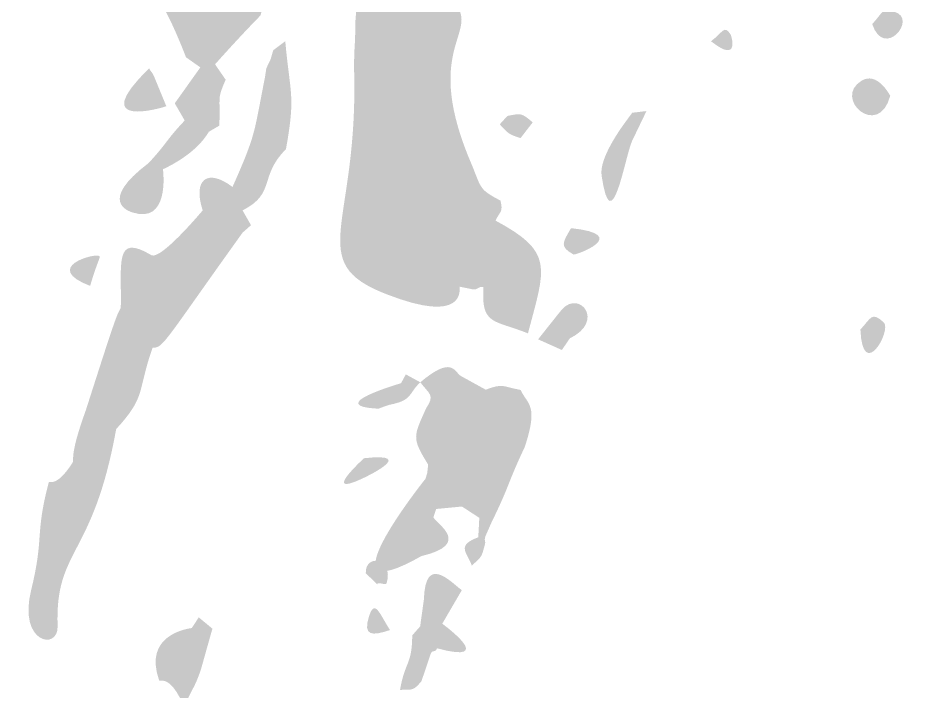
# Model space of a CAD drawing. Header units: millimetres. Extents: x 551 to 751, y 21 to 126.
# Drawn here: x 686.42 to 702.81, y 72.51 to 84.78 of the extents above; entities that cross this region are included whole.
import ezdxf

# ---------------------------------------------------------------- set-up
doc = ezdxf.new("R2010")
doc.units = ezdxf.units.MM

msp = doc.modelspace()

# ---------------------------------------------------------------- hatches: boundary and pattern name
at = {"true_color": 0x000000, "transparency": 33554687}
h = msp.add_hatch(color=18, dxfattribs=at)
edge = h.paths.add_edge_path(flags=0)
edge.add_spline(control_points=[(694.404, 86.82), (694.603, 86.143), (694.738, 86.097), (694.347, 85.516), (694.262, 85.388), (694.204, 85.265), (694.386, 85.041), (694.829, 84.495), (693.757, 84.233), (694.7, 82.078), (694.862, 81.672), (694.832, 81.658), (695.208, 81.459), (695.259, 81.246), (695.207, 81.277), (695.118, 81.095), (694.688, 80.614), (695.185, 80.454), (694.899, 79.887), (694.789, 79.897), (694.809, 79.833), (694.706, 79.843), (694.687, 79.845), (694.706, 79.843), (694.467, 79.891), (694.143, 80.147), (694.164, 80.199), (693.738, 80.134), (693.488, 80.096), (692.989, 81.015), (693.201, 81.363), (693.521, 81.89), (692.708, 81.96), (693.053, 82.461), (693.094, 82.521), (693.339, 83.461), (693.362, 83.549), (693.282, 83.612), (693.386, 83.651), (693.307, 83.713), (693.294, 83.724), (693.307, 83.713), (693.109, 83.799), (693.056, 83.889), (692.748, 84.706), (692.59, 83.943), (692.59, 83.943), (692.542, 83.858), (692.542, 83.858), (692.54, 84.286), (692.565, 84.261), (692.564, 84.701), (693.08, 84.633), (692.921, 84.913), (693.107, 85.51), (693.901, 85.513), (693.894, 85.594), (693.888, 85.661), (693.884, 85.714), (693.464, 85.883), (693.474, 86.017), (693.479, 86.092), (693.484, 86.084), (693.595, 86.442), (693.595, 86.442), (693.734, 86.507), (693.734, 86.507), (693.784, 86.538), (694.119, 86.742), (694.404, 86.82)], knot_values=[0, 0, 0, 0, 1, 1, 1, 2, 2, 2, 3, 3, 3, 4, 4, 4, 5, 5, 5, 6, 6, 6, 7, 7, 7, 8, 8, 8, 9, 9, 9, 10, 10, 10, 11, 11, 11, 12, 12, 12, 13, 13, 13, 14, 14, 14, 15, 15, 15, 16, 16, 16, 17, 17, 17, 18, 18, 18, 19, 19, 19, 20, 20, 20, 21, 21, 21, 22, 22, 22, 23, 23, 23, 23], degree=3, periodic=1)
h = msp.add_hatch(color=18, dxfattribs=at)
edge = h.paths.add_edge_path(flags=0)
edge.add_spline(control_points=[(692.818, 85.813), (692.818, 85.813), (693.107, 85.51), (693.107, 85.51), (692.921, 84.913), (693.08, 84.633), (692.564, 84.701), (692.564, 84.701), (692.638, 85.686), (692.638, 85.686), (692.638, 85.686), (692.818, 85.813), (692.818, 85.813)], knot_values=[0, 0, 0, 0, 1, 1, 1, 2, 2, 2, 3, 3, 3, 4, 4, 4, 4], degree=3, periodic=1)
h = msp.add_hatch(color=18, dxfattribs=at)
edge = h.paths.add_edge_path(flags=0)
edge.add_spline(control_points=[(690.175, 85.708), (690.175, 85.708), (690.356, 85.635), (690.356, 85.635), (690.356, 85.635), (690.61, 85.613), (690.61, 85.613), (690.828, 85.381), (690.806, 85.392), (690.897, 85.06), (690.897, 85.06), (690.838, 84.831), (690.838, 84.831), (690.446, 84.431), (690.074, 84.013), (690.009, 83.94), (690.009, 83.94), (689.741, 83.884), (689.741, 83.884), (689.741, 83.884), (689.48, 84.068), (689.48, 84.068), (689.094, 85.063), (688.972, 85.048), (689.034, 85.113), (689.494, 85.599), (689.624, 85.333), (690.175, 85.708)], knot_values=[0, 0, 0, 0, 1, 1, 1, 2, 2, 2, 3, 3, 3, 4, 4, 4, 5, 5, 5, 6, 6, 6, 7, 7, 7, 8, 8, 8, 9, 9, 9, 9], degree=3, periodic=1)
h = msp.add_hatch(color=18, dxfattribs=at)
edge = h.paths.add_edge_path(flags=0)
edge.add_spline(control_points=[(701.98, 84.673), (702.175, 84.876), (702.141, 84.969), (702.39, 84.895), (702.814, 84.77), (702.196, 84.018), (701.98, 84.673)], knot_values=[0, 0, 0, 0, 1, 1, 1, 2, 2, 2, 2], degree=3, periodic=1)
h = msp.add_hatch(color=18, dxfattribs=at)
edge = h.paths.add_edge_path(flags=0)
edge.add_spline(control_points=[(693.497, 83.87), (693.294, 84.187), (693.111, 84.274), (693.433, 84.431), (694.129, 84.768), (693.575, 84.094), (693.497, 83.87)], knot_values=[0, 0, 0, 0, 1, 1, 1, 2, 2, 2, 2], degree=3, periodic=1)
h = msp.add_hatch(color=18, dxfattribs=at)
edge = h.paths.add_edge_path(flags=0)
edge.add_spline(control_points=[(692.59, 83.943), (692.748, 84.706), (693.056, 83.889), (693.109, 83.799), (693.071, 83.819), (693.072, 83.792), (692.59, 83.943)], knot_values=[0, 0, 0, 0, 1, 1, 1, 2, 2, 2, 2], degree=3, periodic=1)
h = msp.add_hatch(color=18, dxfattribs=at)
edge = h.paths.add_edge_path(flags=0)
edge.add_spline(control_points=[(699.044, 84.36), (699.269, 84.532), (699.281, 84.66), (699.398, 84.488), (699.416, 84.462), (699.576, 83.94), (699.044, 84.36)], knot_values=[0, 0, 0, 0, 1, 1, 1, 2, 2, 2, 2], degree=3, periodic=1)
h = msp.add_hatch(color=18, dxfattribs=at)
edge = h.paths.add_edge_path(flags=0)
edge.add_spline(control_points=[(691.288, 84.36), (691.378, 83.368), (691.478, 83.387), (691.301, 82.397), (690.802, 81.895), (691.123, 81.593), (690.51, 81.28), (690.51, 81.28), (690.316, 81.298), (690.316, 81.298), (690.316, 81.298), (690.327, 81.707), (690.327, 81.707), (690.759, 82.679), (690.714, 82.671), (690.918, 83.704), (690.918, 83.704), (690.943, 83.868), (690.943, 83.868), (690.943, 83.868), (691.021, 84.032), (691.021, 84.032), (691.021, 84.032), (691.069, 84.196), (691.069, 84.196), (691.069, 84.196), (691.288, 84.36), (691.288, 84.36)], knot_values=[0, 0, 0, 0, 1, 1, 1, 2, 2, 2, 3, 3, 3, 4, 4, 4, 5, 5, 5, 6, 6, 6, 7, 7, 7, 8, 8, 8, 9, 9, 9, 9], degree=3, periodic=1)
h = msp.add_hatch(color=18, dxfattribs=at)
edge = h.paths.add_edge_path(flags=0)
edge.add_spline(control_points=[(692.542, 83.858), (692.542, 83.858), (692.59, 83.943), (692.59, 83.943), (693.072, 83.792), (693.071, 83.819), (693.109, 83.799), (693.307, 83.713), (693.294, 83.724), (693.307, 83.713), (693.386, 83.651), (693.282, 83.612), (693.362, 83.549), (693.339, 83.461), (693.094, 82.521), (693.053, 82.461), (692.708, 81.96), (693.521, 81.89), (693.201, 81.363), (692.989, 81.015), (693.488, 80.096), (693.738, 80.134), (694.164, 80.199), (694.143, 80.147), (694.467, 79.891), (694.458, 79.855), (694.589, 79.186), (693.127, 79.756), (691.615, 80.344), (692.628, 80.984), (692.542, 83.858)], knot_values=[0, 0, 0, 0, 1, 1, 1, 2, 2, 2, 3, 3, 3, 4, 4, 4, 5, 5, 5, 6, 6, 6, 7, 7, 7, 8, 8, 8, 9, 9, 9, 10, 10, 10, 10], degree=3, periodic=1)
h = msp.add_hatch(color=18, dxfattribs=at)
edge = h.paths.add_edge_path(flags=0)
edge.add_spline(control_points=[(688.809, 83.869), (688.843, 83.79), (688.856, 83.817), (688.896, 83.724), (688.915, 83.68), (688.913, 83.683), (689.121, 83.178), (689.069, 83.152), (687.642, 82.732), (688.809, 83.869)], knot_values=[0, 0, 0, 0, 1, 1, 1, 2, 2, 2, 3, 3, 3, 3], degree=3, periodic=1)
h = msp.add_hatch(color=18, dxfattribs=at)
edge = h.paths.add_edge_path(flags=0)
edge.add_spline(control_points=[(689.741, 83.884), (689.741, 83.884), (690.009, 83.94), (690.009, 83.94), (690.009, 83.94), (690.202, 83.66), (690.202, 83.66), (690.064, 83.342), (690.091, 83.361), (690.093, 83.03), (690.093, 83.03), (690.087, 82.824), (690.087, 82.824), (690.087, 82.824), (689.896, 82.712), (689.896, 82.712), (689.896, 82.712), (689.456, 82.917), (689.456, 82.917), (689.456, 82.917), (689.275, 83.23), (689.275, 83.23), (689.275, 83.23), (689.741, 83.884), (689.741, 83.884)], knot_values=[0, 0, 0, 0, 1, 1, 1, 2, 2, 2, 3, 3, 3, 4, 4, 4, 5, 5, 5, 6, 6, 6, 7, 7, 7, 8, 8, 8, 8], degree=3, periodic=1)
h = msp.add_hatch(color=18, dxfattribs=at)
edge = h.paths.add_edge_path(flags=0)
edge.add_spline(control_points=[(702.308, 83.366), (702.099, 82.57), (701.252, 83.319), (701.787, 83.642), (702.067, 83.81), (702.285, 83.409), (702.308, 83.366)], knot_values=[0, 0, 0, 0, 1, 1, 1, 2, 2, 2, 2], degree=3, periodic=1)
h = msp.add_hatch(color=18, dxfattribs=at)
edge = h.paths.add_edge_path(flags=0)
edge.add_spline(control_points=[(695.334, 83), (695.589, 83.051), (695.591, 83.056), (695.796, 82.883), (695.796, 82.883), (695.573, 82.596), (695.573, 82.596), (695.344, 82.673), (695.359, 82.674), (695.195, 82.847), (695.195, 82.847), (695.334, 83), (695.334, 83)], knot_values=[0, 0, 0, 0, 1, 1, 1, 2, 2, 2, 3, 3, 3, 4, 4, 4, 4], degree=3, periodic=1)
msp.add_hatch(color=18, dxfattribs=at).paths.add_polyline_path([(697.608, 83.058), (697.868, 83.089), (697.606, 82.545), (697.488, 82.894)], flags=0)
h = msp.add_hatch(color=18, dxfattribs=at)
edge = h.paths.add_edge_path(flags=0)
edge.add_spline(control_points=[(689.456, 82.917), (689.456, 82.917), (689.896, 82.712), (689.896, 82.712), (689.659, 82.305), (689.137, 82.066), (689.06, 82.03), (689.06, 82.03), (688.797, 82.141), (688.797, 82.141), (689.153, 82.525), (689.102, 82.543), (689.456, 82.917)], knot_values=[0, 0, 0, 0, 1, 1, 1, 2, 2, 2, 3, 3, 3, 4, 4, 4, 4], degree=3, periodic=1)
h = msp.add_hatch(color=18, dxfattribs=at)
edge = h.paths.add_edge_path(flags=0)
edge.add_spline(control_points=[(697.488, 82.894), (697.488, 82.894), (697.606, 82.545), (697.606, 82.545), (697.47, 82.236), (697.229, 80.69), (697.05, 81.918), (697.002, 82.242), (697.438, 82.826), (697.488, 82.894)], knot_values=[0, 0, 0, 0, 1, 1, 1, 2, 2, 2, 3, 3, 3, 3], degree=3, periodic=1)
h = msp.add_hatch(color=18, dxfattribs=at)
edge = h.paths.add_edge_path(flags=0)
edge.add_spline(control_points=[(688.797, 82.141), (688.797, 82.141), (689.06, 82.03), (689.06, 82.03), (689.069, 81.952), (689.173, 81.031), (688.505, 81.243), (688.437, 81.265), (687.873, 81.444), (688.797, 82.141)], knot_values=[0, 0, 0, 0, 1, 1, 1, 2, 2, 2, 3, 3, 3, 3], degree=3, periodic=1)
h = msp.add_hatch(color=18, dxfattribs=at)
edge = h.paths.add_edge_path(flags=0)
edge.add_spline(control_points=[(690.327, 81.707), (690.327, 81.707), (690.316, 81.298), (690.316, 81.298), (690.049, 81.18), (690.061, 81.175), (689.784, 81.281), (689.598, 81.842), (689.87, 82.055), (690.327, 81.707)], knot_values=[0, 0, 0, 0, 1, 1, 1, 2, 2, 2, 3, 3, 3, 3], degree=3, periodic=1)
h = msp.add_hatch(color=18, dxfattribs=at)
edge = h.paths.add_edge_path(flags=0)
edge.add_spline(control_points=[(694.233, 81.54), (694.532, 81.396), (694.734, 81.354), (694.477, 81.128), (694.449, 81.103), (693.856, 80.735), (694.233, 81.54)], knot_values=[0, 0, 0, 0, 1, 1, 1, 2, 2, 2, 2], degree=3, periodic=1)
h = msp.add_hatch(color=18, dxfattribs=at)
edge = h.paths.add_edge_path(flags=0)
edge.add_spline(control_points=[(689.784, 81.281), (690.061, 81.175), (690.049, 81.18), (690.316, 81.298), (690.316, 81.298), (690.51, 81.28), (690.51, 81.28), (690.51, 81.28), (690.664, 81.011), (690.664, 81.011), (690.664, 81.011), (690.51, 80.875), (690.51, 80.875), (689.057, 78.851), (689.075, 78.785), (688.87, 78.778), (688.761, 79.28), (688.652, 79.18), (688.292, 79.507), (688.31, 80.312), (688.167, 80.873), (688.848, 80.466), (689.011, 80.369), (689.72, 81.205), (689.784, 81.281)], knot_values=[0, 0, 0, 0, 1, 1, 1, 2, 2, 2, 3, 3, 3, 4, 4, 4, 5, 5, 5, 6, 6, 6, 7, 7, 7, 8, 8, 8, 8], degree=3, periodic=1)
h = msp.add_hatch(color=18, dxfattribs=at)
edge = h.paths.add_edge_path(flags=0)
edge.add_spline(control_points=[(695.118, 81.095), (696.187, 80.522), (696.029, 80.251), (695.709, 79.042), (695.091, 79.289), (694.85, 79.187), (694.899, 79.887), (695.185, 80.454), (694.688, 80.614), (695.118, 81.095)], knot_values=[0, 0, 0, 0, 1, 1, 1, 2, 2, 2, 3, 3, 3, 3], degree=3, periodic=1)
h = msp.add_hatch(color=18, dxfattribs=at)
edge = h.paths.add_edge_path(flags=0)
edge.add_spline(control_points=[(696.494, 80.957), (697.617, 80.84), (696.572, 80.459), (696.54, 80.477), (696.286, 80.62), (696.332, 80.681), (696.494, 80.957)], knot_values=[0, 0, 0, 0, 1, 1, 1, 2, 2, 2, 2], degree=3, periodic=1)
h = msp.add_hatch(color=18, dxfattribs=at)
edge = h.paths.add_edge_path(flags=0)
edge.add_spline(control_points=[(687.733, 79.906), (686.853, 80.243), (687.814, 80.506), (687.896, 80.451), (687.932, 80.426), (687.884, 80.412), (687.733, 79.906)], knot_values=[0, 0, 0, 0, 1, 1, 1, 2, 2, 2, 2], degree=3, periodic=1)
h = msp.add_hatch(color=18, dxfattribs=at)
edge = h.paths.add_edge_path(flags=0)
edge.add_spline(control_points=[(695.894, 78.933), (695.929, 78.977), (696.301, 79.448), (696.335, 79.485), (696.652, 79.829), (697.115, 79.262), (696.472, 78.951), (696.472, 78.951), (696.327, 78.739), (696.327, 78.739), (696.327, 78.739), (695.894, 78.933), (695.894, 78.933)], knot_values=[0, 0, 0, 0, 1, 1, 1, 2, 2, 2, 3, 3, 3, 4, 4, 4, 4], degree=3, periodic=1)
h = msp.add_hatch(color=18, dxfattribs=at)
edge = h.paths.add_edge_path(flags=0)
edge.add_spline(control_points=[(688.292, 79.507), (688.652, 79.18), (688.761, 79.28), (688.87, 78.778), (688.587, 77.973), (688.762, 77.901), (688.208, 77.299), (687.924, 77.46), (687.939, 77.445), (687.656, 77.645), (688.198, 79.34), (688.216, 79.371), (688.292, 79.507)], knot_values=[0, 0, 0, 0, 1, 1, 1, 2, 2, 2, 3, 3, 3, 4, 4, 4, 4], degree=3, periodic=1)
h = msp.add_hatch(color=18, dxfattribs=at)
edge = h.paths.add_edge_path(flags=0)
edge.add_spline(control_points=[(701.765, 79.111), (701.959, 79.32), (701.969, 79.445), (702.19, 79.242), (702.343, 79.101), (701.806, 78.142), (701.765, 79.111)], knot_values=[0, 0, 0, 0, 1, 1, 1, 2, 2, 2, 2], degree=3, periodic=1)
h = msp.add_hatch(color=18, dxfattribs=at)
edge = h.paths.add_edge_path(flags=0)
edge.add_spline(control_points=[(694.486, 78.266), (694.281, 77.838), (694.396, 77.626), (694.84, 77.796), (695.147, 77.012), (694.5, 76.983), (694.332, 76.833), (694.136, 77.328), (694.287, 77.44), (693.855, 77.68), (694.018, 77.921), (693.915, 77.93), (693.748, 78.151), (694.331, 78.643), (694.365, 78.343), (694.486, 78.266)], knot_values=[0, 0, 0, 0, 1, 1, 1, 2, 2, 2, 3, 3, 3, 4, 4, 4, 5, 5, 5, 5], degree=3, periodic=1)
h = msp.add_hatch(color=18, dxfattribs=at)
edge = h.paths.add_edge_path(flags=0)
edge.add_spline(control_points=[(693.484, 78.295), (693.484, 78.295), (693.748, 78.151), (693.748, 78.151), (693.528, 77.948), (693.616, 77.822), (693.177, 77.739), (693.177, 77.739), (693.397, 78.134), (693.397, 78.134), (693.397, 78.134), (693.484, 78.295), (693.484, 78.295)], knot_values=[0, 0, 0, 0, 1, 1, 1, 2, 2, 2, 3, 3, 3, 4, 4, 4, 4], degree=3, periodic=1)
h = msp.add_hatch(color=18, dxfattribs=at)
edge = h.paths.add_edge_path(flags=0)
edge.add_spline(control_points=[(694.486, 78.266), (694.486, 78.266), (694.94, 78.016), (694.94, 78.016), (694.94, 78.016), (694.84, 77.796), (694.84, 77.796), (694.396, 77.626), (694.281, 77.838), (694.486, 78.266)], knot_values=[0, 0, 0, 0, 1, 1, 1, 2, 2, 2, 3, 3, 3, 3], degree=3, periodic=1)
h = msp.add_hatch(color=18, dxfattribs=at)
edge = h.paths.add_edge_path(flags=0)
edge.add_spline(control_points=[(693.397, 78.134), (693.397, 78.134), (693.177, 77.739), (693.177, 77.739), (692.976, 77.67), (692.993, 77.669), (692.976, 77.67), (691.986, 77.722), (693.35, 78.12), (693.397, 78.134)], knot_values=[0, 0, 0, 0, 1, 1, 1, 2, 2, 2, 3, 3, 3, 3], degree=3, periodic=1)
h = msp.add_hatch(color=18, dxfattribs=at)
edge = h.paths.add_edge_path(flags=0)
edge.add_spline(control_points=[(694.94, 78.016), (695.265, 78.141), (695.248, 78.069), (695.574, 78.012), (695.705, 77.737), (695.904, 77.749), (695.653, 76.978), (695.326, 76.287), (695.385, 76.291), (695.045, 75.6), (695.045, 75.6), (694.823, 75.683), (694.823, 75.683), (694.823, 75.683), (694.507, 75.889), (694.507, 75.889), (694.589, 76.376), (694.436, 76.341), (694.332, 76.833), (694.5, 76.983), (695.147, 77.012), (694.84, 77.796), (694.84, 77.796), (694.94, 78.016), (694.94, 78.016)], knot_values=[0, 0, 0, 0, 1, 1, 1, 2, 2, 2, 3, 3, 3, 4, 4, 4, 5, 5, 5, 6, 6, 6, 7, 7, 7, 8, 8, 8, 8], degree=3, periodic=1)
h = msp.add_hatch(color=18, dxfattribs=at)
edge = h.paths.add_edge_path(flags=0)
edge.add_spline(control_points=[(687.656, 77.645), (687.939, 77.445), (687.924, 77.46), (688.208, 77.299), (687.783, 74.938), (687.091, 75.135), (687.141, 73.707), (687.156, 73.263), (686.419, 73.395), (686.658, 74.363), (686.899, 75.342), (686.724, 75.356), (686.978, 76.325), (686.99, 76.37), (687.109, 76.215), (687.411, 76.684), (687.453, 76.749), (687.342, 76.782), (687.656, 77.645)], knot_values=[0, 0, 0, 0, 1, 1, 1, 2, 2, 2, 3, 3, 3, 4, 4, 4, 5, 5, 5, 6, 6, 6, 6], degree=3, periodic=1)
h = msp.add_hatch(color=18, dxfattribs=at)
edge = h.paths.add_edge_path(flags=0)
edge.add_spline(control_points=[(693.855, 77.68), (694.287, 77.44), (694.136, 77.328), (694.332, 76.833), (694.436, 76.341), (694.589, 76.376), (694.507, 75.889), (694.507, 75.889), (694.037, 75.844), (694.037, 75.844), (694.106, 76.065), (694.034, 76.045), (693.843, 76.395), (693.843, 76.395), (693.874, 76.498), (693.874, 76.498), (693.874, 76.498), (693.891, 76.652), (693.891, 76.652), (693.587, 77.141), (693.624, 77.165), (693.855, 77.68)], knot_values=[0, 0, 0, 0, 1, 1, 1, 2, 2, 2, 3, 3, 3, 4, 4, 4, 5, 5, 5, 6, 6, 6, 7, 7, 7, 7], degree=3, periodic=1)
h = msp.add_hatch(color=18, dxfattribs=at)
edge = h.paths.add_edge_path(flags=0)
edge.add_spline(control_points=[(692.722, 76.768), (693.745, 76.883), (692.698, 76.401), (692.672, 76.389), (691.946, 76.055), (692.7, 76.748), (692.722, 76.768)], knot_values=[0, 0, 0, 0, 1, 1, 1, 2, 2, 2, 2], degree=3, periodic=1)
h = msp.add_hatch(color=18, dxfattribs=at)
edge = h.paths.add_edge_path(flags=0)
edge.add_spline(control_points=[(693.843, 76.395), (694.034, 76.045), (694.106, 76.065), (694.037, 75.844), (694.037, 75.844), (693.987, 75.692), (693.987, 75.692), (693.683, 75.43), (693.738, 75.405), (693.767, 74.986), (691.874, 73.915), (693.775, 76.309), (693.843, 76.395)], knot_values=[0, 0, 0, 0, 1, 1, 1, 2, 2, 2, 3, 3, 3, 4, 4, 4, 4], degree=3, periodic=1)
h = msp.add_hatch(color=18, dxfattribs=at)
edge = h.paths.add_edge_path(flags=0)
edge.add_spline(control_points=[(693.987, 75.692), (694.05, 75.564), (694.693, 75.206), (693.767, 74.986), (693.738, 75.405), (693.683, 75.43), (693.987, 75.692)], knot_values=[0, 0, 0, 0, 1, 1, 1, 2, 2, 2, 2], degree=3, periodic=1)
h = msp.add_hatch(color=18, dxfattribs=at)
edge = h.paths.add_edge_path(flags=0)
edge.add_spline(control_points=[(694.823, 75.683), (694.823, 75.683), (695.045, 75.6), (695.045, 75.6), (694.933, 75.343), (694.941, 75.365), (694.933, 75.343), (694.904, 75.258), (694.949, 75.264), (694.92, 75.181), (694.92, 75.181), (694.804, 75.329), (694.804, 75.329), (694.804, 75.329), (694.823, 75.683), (694.823, 75.683)], knot_values=[0, 0, 0, 0, 1, 1, 1, 2, 2, 2, 3, 3, 3, 4, 4, 4, 5, 5, 5, 5], degree=3, periodic=1)
h = msp.add_hatch(color=18, dxfattribs=at)
edge = h.paths.add_edge_path(flags=0)
edge.add_spline(control_points=[(694.804, 75.329), (694.804, 75.329), (694.92, 75.181), (694.92, 75.181), (694.86, 74.944), (694.855, 74.972), (694.687, 74.814), (694.599, 75.056), (694.396, 75.179), (694.804, 75.329)], knot_values=[0, 0, 0, 0, 1, 1, 1, 2, 2, 2, 3, 3, 3, 3], degree=3, periodic=1)
h = msp.add_hatch(color=18, dxfattribs=at)
edge = h.paths.add_edge_path(flags=0)
edge.add_spline(control_points=[(692.962, 74.473), (692.962, 74.473), (692.755, 74.674), (692.755, 74.674), (692.738, 75.036), (693.267, 74.958), (693.136, 74.497), (693.119, 74.437), (692.978, 74.533), (692.962, 74.473)], knot_values=[0, 0, 0, 0, 1, 1, 1, 2, 2, 2, 3, 3, 3, 3], degree=3, periodic=1)
h = msp.add_hatch(color=18, dxfattribs=at)
edge = h.paths.add_edge_path(flags=0)
edge.add_spline(control_points=[(694.504, 74.366), (694.504, 74.366), (694.148, 73.755), (694.148, 73.755), (694.148, 73.755), (693.745, 73.706), (693.745, 73.706), (693.745, 73.706), (693.813, 74.193), (693.813, 74.193), (693.837, 75.043), (694.31, 74.505), (694.504, 74.366)], knot_values=[0, 0, 0, 0, 1, 1, 1, 2, 2, 2, 3, 3, 3, 4, 4, 4, 4], degree=3, periodic=1)
h = msp.add_hatch(color=18, dxfattribs=at)
edge = h.paths.add_edge_path(flags=0)
edge.add_spline(control_points=[(693.196, 73.64), (692.871, 73.531), (692.703, 73.529), (692.809, 73.876), (692.918, 74.227), (693.005, 73.934), (693.196, 73.64)], knot_values=[0, 0, 0, 0, 1, 1, 1, 2, 2, 2, 2], degree=3, periodic=1)
h = msp.add_hatch(color=18, dxfattribs=at)
edge = h.paths.add_edge_path(flags=0)
edge.add_spline(control_points=[(689.961, 73.665), (689.757, 72.945), (689.761, 72.949), (689.74, 72.888), (689.617, 72.53), (689.572, 72.573), (689.452, 72.227), (689.183, 72.867), (689.006, 72.676), (688.988, 72.729), (688.701, 73.552), (689.5, 73.664), (689.585, 73.676), (689.585, 73.676), (689.712, 73.871), (689.712, 73.871), (689.712, 73.871), (689.961, 73.665), (689.961, 73.665)], knot_values=[0, 0, 0, 0, 1, 1, 1, 2, 2, 2, 3, 3, 3, 4, 4, 4, 5, 5, 5, 6, 6, 6, 6], degree=3, periodic=1)
h = msp.add_hatch(color=18, dxfattribs=at)
edge = h.paths.add_edge_path(flags=0)
edge.add_spline(control_points=[(693.745, 73.706), (693.745, 73.706), (694.148, 73.755), (694.148, 73.755), (694.177, 73.734), (695.165, 73.01), (694.054, 73.307), (694.018, 73.223), (693.971, 73.284), (693.941, 73.215), (693.925, 73.176), (693.929, 73.178), (693.769, 72.709), (693.769, 72.709), (693.379, 72.551), (693.379, 72.551), (693.467, 73.066), (693.599, 73.009), (693.601, 73.543), (693.601, 73.543), (693.745, 73.706), (693.745, 73.706)], knot_values=[0, 0, 0, 0, 1, 1, 1, 2, 2, 2, 3, 3, 3, 4, 4, 4, 5, 5, 5, 6, 6, 6, 7, 7, 7, 7], degree=3, periodic=1)
h = msp.add_hatch(color=18, dxfattribs=at)
edge = h.paths.add_edge_path(flags=0)
edge.add_spline(control_points=[(693.769, 72.709), (693.619, 72.531), (693.612, 72.556), (693.379, 72.551), (693.379, 72.551), (693.769, 72.709), (693.769, 72.709)], knot_values=[0, 0, 0, 0, 1, 1, 1, 2, 2, 2, 2], degree=3, periodic=1)

doc.saveas('drawing.dxf')
